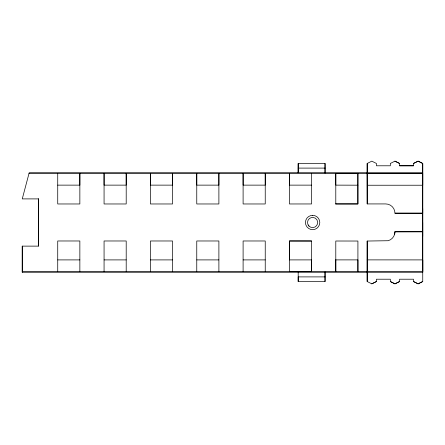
<?xml version="1.0" encoding="UTF-8"?>
<svg xmlns="http://www.w3.org/2000/svg" width="445" height="445" viewBox="0 0 445 445"><rect width="100%" height="100%" fill="white"/><g stroke="black" fill="none" stroke-linecap="round" stroke-linejoin="round"><path stroke-width="0.67" d="M422.728 222.5L422.75 272.268L22.25 272.268L22.261 246.124L38.465 246.124L38.465 198.898L38.465 246.124M298.189 163.471L298.161 172.732L298.189 163.471L325.045 163.471L325.045 173.194M311.578 271.611L311.578 259.897L289.45 259.902L289.45 240.979L311.578 240.995L311.578 271.611L289.45 271.595L289.45 240.979L311.578 240.995M325.034 276.896L298.189 276.896L298.189 281.535L325.034 281.535L325.034 272.268M325.039 172.732L325.039 163.471M335.791 203.944L335.791 173.411L357.897 173.444L357.897 203.938L335.791 203.944L357.897 203.938L357.891 173.472M367.181 172.727L367.181 163.471L371.814 161.157L376.442 163.471L376.448 165.785L390.337 165.785L390.326 163.471L394.954 161.157L399.588 163.471L399.588 165.785L413.477 165.785L413.477 163.471L418.111 161.151L422.739 163.471L422.744 281.529L418.116 283.843L413.483 281.529L413.488 279.215L399.593 279.215L399.593 281.529L394.954 283.849L390.332 281.529L390.332 279.215L376.442 279.215L376.442 281.529L371.809 283.843L367.181 281.529L367.181 272.273M22.261 271.611L422.744 271.606L422.744 259.902L367.181 259.88L367.192 241.029L367.175 271.611L367.181 259.88M422.744 236.39L422.744 208.61M422.75 185.12L422.744 163.471L418.1 161.151L413.477 163.471M367.203 203.927L367.147 173.444L367.203 203.927L385.693 203.927A9.256 9.256 0 0 1 394.949 213.188L422.728 213.194L422.744 173.405L29.025 173.417M394.648 234.176L394.96 231.773L422.728 231.762L394.949 231.801M422.744 173.405L367.275 173.522M371.809 283.843L376.442 281.529M399.593 281.529L394.96 283.849L390.332 281.529M422.744 281.529L418.116 283.843L413.488 281.529M422.722 185.226L367.253 185.242M399.588 165.785L413.477 165.785M298.183 168.099L325.039 168.099M422.75 172.727L29.198 172.727L22.261 198.898L38.465 198.898M57.728 185.131L79.855 185.131L79.855 173.417L79.855 203.971L57.728 203.971L57.728 173.417M311.578 185.131L289.45 185.131L289.45 173.428L289.45 203.971L311.578 203.955L311.578 173.411M394.949 213.188L422.728 213.188M367.186 241.04L388.101 240.723A9.262 9.262 0 0 0 394.96 231.778M57.728 259.902L79.855 259.902M104.069 259.902L126.202 259.902M150.416 259.902L172.549 259.902M196.762 259.902L218.89 259.902M243.104 259.902L265.237 259.902M357.891 185.187L335.791 185.131L335.791 173.422M394.954 161.157L399.588 163.471M309.014 226.105A5.095 5.095 0 0 1 311.294 217.583A5.095 5.095 0 0 1 317.53 223.818A5.095 5.095 0 0 1 309.014 226.105L308.201 225.048M422.733 259.897L422.744 271.606M367.181 163.471L367.186 173.194M367.175 271.806L367.181 281.529M325.045 271.812L325.045 281.529M298.189 272.273L298.189 281.535M265.237 271.611L265.237 240.979L243.104 240.979L243.104 271.611M218.89 271.611L218.89 240.979L196.762 240.979L196.762 271.611M172.549 271.611L172.549 240.979L150.416 240.979L150.416 271.611M126.202 271.611L126.202 240.979L104.069 240.979L104.069 271.611M79.855 271.611L79.855 240.979L57.728 240.979L57.728 271.611M22.25 246.124L22.25 272.268M104.069 173.417L104.069 203.971L126.202 203.971L126.202 173.417L126.202 185.131L104.069 185.131L104.069 173.417M150.416 173.417L150.416 203.971L172.549 203.971L172.549 173.417L172.549 185.131L150.416 185.131L150.416 173.417M196.762 173.417L196.762 203.971L218.89 203.971L218.89 173.417L218.89 185.131L196.762 185.131L196.762 173.417M243.104 173.417L243.104 203.971L265.237 203.971L265.237 173.417L265.237 185.131L243.104 185.131L243.104 173.417M335.791 259.891L335.791 271.611L335.791 241.012L357.914 241.034L357.919 271.611L357.925 259.886L335.791 259.891M312.624 215.324L310.766 215.569A7.176 7.176 0 0 0 310.766 229.431L312.624 229.676A7.176 7.176 0 0 0 319.799 222.5A7.176 7.176 0 0 0 312.624 215.324"/></g></svg>
